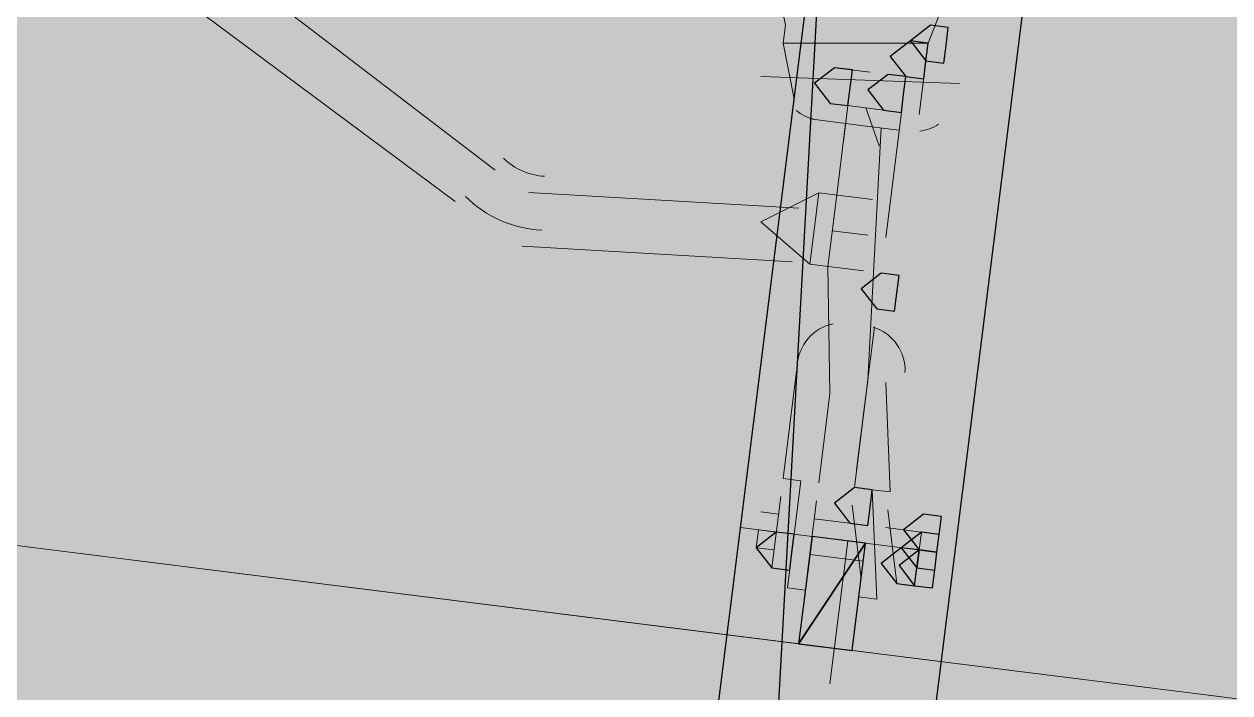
# Model space of a CAD drawing. Header units: metres. Extents: x -4 to 509425, y 7549 to 4732445.
# Drawn here: x 475990.191 to 475990.758, y 4719781.682 to 4719781.997 of the extents above; entities that cross this region are included whole.
import ezdxf

# ---------------------------------------------------------------- set-up
doc = ezdxf.new("R2010")
doc.units = ezdxf.units.M
doc.header["$LTSCALE"] = 0.01
doc.header["$MEASUREMENT"] = 0
doc.layers.get('0').update_dxf_attribs({"lineweight": 0})
doc.layers.add('_SUBESTACIÓN', color=1, linetype='Continuous')
doc.layers.add('SUBESTACION LA VID', color=253, linetype='Continuous')

# ---------------------------------------------------------------- blocks, each defined once
blk = doc.blocks.new('A$Cfff6051d')
at = {"layer": 'SUBESTACION LA VID', "transparency": 33554687}
h = blk.add_hatch(color=256, dxfattribs=at)
h.dxf.hatch_style = 2
h.paths.add_polyline_path([(475990.6249, 4719781.98661), (475990.62595, 4719781.99501), (475990.61755, 4719781.99607), (475990.6081, 4719781.98872), (475990.61545, 4719781.97927), (475990.62385, 4719781.97821)])
h = blk.add_hatch(color=256, dxfattribs=at)
h.dxf.hatch_style = 2
h.paths.add_polyline_path([(475990.61545, 4719781.97927), (475990.6165, 4719781.98767), (475990.6081, 4719781.98872), (475990.59865, 4719781.98137), (475990.60599, 4719781.97192), (475990.61439, 4719781.97087)])
h = blk.add_hatch(color=256, dxfattribs=at)
h.dxf.hatch_style = 2
h.paths.add_polyline_path([(475990.57974, 4719781.96668), (475990.58079, 4719781.97508), (475990.57239, 4719781.97613), (475990.56294, 4719781.96879), (475990.57029, 4719781.95933), (475990.57869, 4719781.95828)])
h = blk.add_hatch(color=256, dxfattribs=at)
h.dxf.hatch_style = 2
h.paths.add_polyline_path([(475990.57974, 4719781.96668), (475990.58079, 4719781.97508), (475990.57239, 4719781.97613), (475990.56294, 4719781.96879), (475990.57029, 4719781.95933), (475990.57869, 4719781.95828)])
h = blk.add_hatch(color=256, dxfattribs=at)
h.dxf.hatch_style = 2
h.paths.add_polyline_path([(475990.60494, 4719781.96352), (475990.60599, 4719781.97192), (475990.59759, 4719781.97297), (475990.58814, 4719781.96563), (475990.59549, 4719781.95617), (475990.60389, 4719781.95512)])
h = blk.add_hatch(color=256, dxfattribs=at)
h.dxf.hatch_style = 2
h.paths.add_polyline_path([(475990.60494, 4719781.96352), (475990.60599, 4719781.97192), (475990.59759, 4719781.97297), (475990.58814, 4719781.96563), (475990.59549, 4719781.95617), (475990.60389, 4719781.95512)])
h = blk.add_hatch(color=256, dxfattribs=at)
h.dxf.hatch_style = 2
h.paths.add_polyline_path([(475990.60175, 4719781.87006), (475990.60281, 4719781.87846), (475990.59441, 4719781.87951), (475990.58495, 4719781.87216), (475990.5923, 4719781.86271), (475990.6007, 4719781.86166)])
h = blk.add_hatch(color=256, dxfattribs=at)
h.dxf.hatch_style = 2
h.paths.add_polyline_path([(475990.58912, 4719781.76926), (475990.59017, 4719781.77766), (475990.58177, 4719781.77871), (475990.57232, 4719781.77136), (475990.57966, 4719781.76191), (475990.58806, 4719781.76086)])
h = blk.add_hatch(color=256, dxfattribs=at)
h.dxf.hatch_style = 2
h.paths.add_polyline_path([(475990.62167, 4719781.75665), (475990.62272, 4719781.76505), (475990.61432, 4719781.7661), (475990.60487, 4719781.75875), (475990.61221, 4719781.7493), (475990.62061, 4719781.74825)])
h = blk.add_hatch(color=256, dxfattribs=at)
h.dxf.hatch_style = 2
h.paths.add_polyline_path([(475990.62167, 4719781.75665), (475990.62272, 4719781.76505), (475990.61432, 4719781.7661), (475990.60487, 4719781.75875), (475990.61221, 4719781.7493), (475990.62061, 4719781.74825)])
h = blk.add_hatch(color=256, dxfattribs=at)
h.dxf.hatch_style = 2
h.paths.add_polyline_path([(475990.62167, 4719781.75665), (475990.62272, 4719781.76505), (475990.61432, 4719781.7661), (475990.60487, 4719781.75875), (475990.61221, 4719781.7493), (475990.62061, 4719781.74825)])
h = blk.add_hatch(color=256, dxfattribs=at)
h.dxf.hatch_style = 2
h.paths.add_polyline_path([(475990.62167, 4719781.75665), (475990.62272, 4719781.76505), (475990.61432, 4719781.7661), (475990.60487, 4719781.75875), (475990.61221, 4719781.7493), (475990.62061, 4719781.74825)])
h = blk.add_hatch(color=256, dxfattribs=at)
h.dxf.hatch_style = 2
h.paths.add_polyline_path([(475990.55236, 4719781.74827), (475990.55341, 4719781.75667), (475990.54501, 4719781.75772), (475990.53556, 4719781.75038), (475990.5429, 4719781.74092), (475990.5513, 4719781.73987)])
h = blk.add_hatch(color=256, dxfattribs=at)
h.dxf.hatch_style = 2
h.paths.add_polyline_path([(475990.62061, 4719781.74825), (475990.62167, 4719781.75665), (475990.61327, 4719781.7577), (475990.60381, 4719781.75035), (475990.61116, 4719781.7409), (475990.61956, 4719781.73985)])
h = blk.add_hatch(color=256, dxfattribs=at)
h.dxf.hatch_style = 2
h.paths.add_polyline_path([(475990.61116, 4719781.7409), (475990.61221, 4719781.7493), (475990.60381, 4719781.75035), (475990.59436, 4719781.743), (475990.60171, 4719781.73355), (475990.61011, 4719781.7325)])
h = blk.add_hatch(color=256, dxfattribs=at)
h.dxf.hatch_style = 2
h.paths.add_polyline_path([(475990.61956, 4719781.73985), (475990.62061, 4719781.74825), (475990.61221, 4719781.7493), (475990.60276, 4719781.74195), (475990.61011, 4719781.7325), (475990.61851, 4719781.73145)])
at = {"layer": 'SUBESTACION LA VID', "lineweight": 15}
for p, q in [((475993.10919, 4719781.38505), (475980.09707, 4719783.01637)), ((475990.56823, 4719782.07904), (475990.38709, 4719780.63418)), ((475990.2259, 4719782.07076), (475990.41276, 4719781.92788)), ((475990.66903, 4719782.0664), (475990.48789, 4719780.62154)), ((475990.21434, 4719782.04662), (475990.39385, 4719781.91319)), ((475990.5493, 4719781.99609), (475990.54824, 4719781.98769)), ((475990.6165, 4719781.98767), (475990.54824, 4719781.98769)), ((475990.54824, 4719781.98769), (475990.55348, 4719781.96144)), ((475990.6165, 4719781.98767), (475990.61229, 4719781.95407)), ((475990.63119, 4719781.96876), (475990.53774, 4719781.97194)), ((475990.63119, 4719781.96876), (475990.53774, 4719781.97194)), ((475990.58919, 4719781.97403), (475990.57239, 4719781.97613)), ((475990.58919, 4719781.97403), (475990.57239, 4719781.97613)), ((475990.57134, 4719781.96773), (475990.57134, 4719781.96773)), ((475990.57134, 4719781.96773), (475990.57134, 4719781.96773)), ((475990.58814, 4719781.96563), (475990.58814, 4719781.96563)), ((475990.58814, 4719781.96563), (475990.58814, 4719781.96563)), ((475990.56188, 4719781.96039), (475990.56188, 4719781.96039)), ((475990.57658, 4719781.94148), (475990.57869, 4719781.95828)), ((475990.59549, 4719781.95617), (475990.57869, 4719781.95828)), ((475990.59549, 4719781.95617), (475990.57869, 4719781.95828)), ((475990.59338, 4719781.93937), (475990.58709, 4719781.95723)), ((475990.60389, 4719781.95512), (475990.59651, 4719781.89631)), ((475990.56083, 4719781.95199), (475990.58603, 4719781.94883)), ((475990.57342, 4719781.91627), (475990.57763, 4719781.94988)), ((475990.58603, 4719781.94883), (475990.58603, 4719781.94883)), ((475990.60283, 4719781.94672), (475990.58603, 4719781.94883)), ((475990.58809, 4719781.82911), (475990.59443, 4719781.94777)), ((475990.55556, 4719781.90998), (475990.42851, 4719781.91737)), ((475990.56921, 4719781.88267), (475990.57342, 4719781.91627)), ((475990.58811, 4719781.89736), (475990.57131, 4719781.89947)), ((475990.55241, 4719781.88478), (475990.42535, 4719781.89217)), ((475990.57024, 4719781.82282), (475990.56921, 4719781.88267)), ((475990.59125, 4719781.85431), (475990.58282, 4719781.78711)), ((475990.54817, 4719781.78292), (475990.55449, 4719781.83332)), ((475990.57969, 4719781.83016), (475990.57969, 4719781.83016)), ((475990.58809, 4719781.82911), (475990.58177, 4719781.77871)), ((475990.59857, 4719781.7766), (475990.59649, 4719781.82806)), ((475990.57024, 4719781.82282), (475990.56497, 4719781.78082)), ((475990.55657, 4719781.78187), (475990.54817, 4719781.78292)), ((475990.55025, 4719781.73147), (475990.55657, 4719781.78187)), ((475990.55657, 4719781.78187), (475990.55657, 4719781.78187)), ((475990.5429, 4719781.74092), (475990.54712, 4719781.77452)), ((475990.55552, 4719781.77347), (475990.55552, 4719781.77347)), ((475990.5597, 4719781.73882), (475990.56392, 4719781.77242)), ((475990.59017, 4719781.77766), (475990.59857, 4719781.7766)), ((475990.59017, 4719781.77766), (475990.59017, 4719781.77766)), ((475990.59225, 4719781.7262), (475990.59017, 4719781.77766)), ((475990.54606, 4719781.76612), (475990.53766, 4719781.76718)), ((475990.5849, 4719781.73566), (475990.58072, 4719781.77031)), ((475990.58912, 4719781.76926), (475990.58912, 4719781.76926)), ((475990.60171, 4719781.73355), (475990.59752, 4719781.7682)), ((475990.59752, 4719781.7682), (475990.59752, 4719781.7682)), ((475990.57966, 4719781.76191), (475990.56286, 4719781.76402)), ((475990.62061, 4719781.74825), (475990.52821, 4719781.75983)), ((475990.53556, 4719781.75038), (475990.53661, 4719781.75878)), ((475990.53661, 4719781.75878), (475990.54501, 4719781.75772)), ((475990.54501, 4719781.75772), (475990.54501, 4719781.75772)), ((475990.61327, 4719781.7577), (475990.59647, 4719781.7598)), ((475990.60487, 4719781.75875), (475990.59647, 4719781.7598)), ((475990.61327, 4719781.7577), (475990.59647, 4719781.7598)), ((475990.60487, 4719781.75875), (475990.60487, 4719781.75875)), ((475990.61221, 4719781.7493), (475990.61327, 4719781.7577)), ((475990.53556, 4719781.75038), (475990.54396, 4719781.74932)), ((475990.57861, 4719781.75351), (475990.57018, 4719781.6863)), ((475990.61221, 4719781.7493), (475990.60381, 4719781.75035)), ((475990.60381, 4719781.75035), (475990.60381, 4719781.75035)), ((475990.54396, 4719781.74932), (475990.54396, 4719781.74932)), ((475990.56076, 4719781.74722), (475990.58596, 4719781.74406)), ((475990.61116, 4719781.7409), (475990.61221, 4719781.7493)), ((475990.5513, 4719781.73987), (475990.5513, 4719781.73987)), ((475990.5597, 4719781.73882), (475990.5597, 4719781.73882)), ((475990.5849, 4719781.73566), (475990.5849, 4719781.73566)), ((475990.59331, 4719781.7346), (475990.59331, 4719781.7346)), ((475990.55865, 4719781.73042), (475990.55025, 4719781.73147)), ((475990.58385, 4719781.72726), (475990.59225, 4719781.7262))]:
    blk.add_line(p, q, dxfattribs=at)
at = {"layer": 'SUBESTACION LA VID', "lineweight": 0}
for p, q in [((475986.59053, 4719782.20229), (475990.55549, 4719781.70521)), ((475990.58069, 4719781.70205), (475986.59053, 4719782.20229))]:
    blk.add_line(p, q, dxfattribs=at)
at = {"layer": 'SUBESTACION LA VID', "lineweight": 15}
for points in [[(475992.95799, 4719781.40401), (475990.58069, 4719781.70205), (475990.58701, 4719781.75246), (475990.56181, 4719781.75562), (475990.55549, 4719781.70521), (475986.60733, 4719782.20019), (475986.61365, 4719782.2506), (475986.59685, 4719782.2527), (475986.59053, 4719782.20229), (475982.64238, 4719782.69727), (475982.64869, 4719782.74768), (475982.62349, 4719782.75084), (475982.61718, 4719782.70043), (475980.23988, 4719782.99847)], [(475990.56823, 4719782.07904), (475990.66903, 4719782.0664), (475990.48789, 4719780.62154), (475990.38709, 4719780.63418), (475990.56823, 4719782.07904)], [(475990.55562, 4719782.04649), (475990.54722, 4719782.04754), (475990.54616, 4719782.03914), (475990.54406, 4719782.02234), (475990.5493, 4719781.99609)], [(475990.62387, 4719782.04647), (475990.63227, 4719782.04541), (475990.63122, 4719782.03701), (475990.62911, 4719782.02021), (475990.6165, 4719781.98767)], [(475990.56502, 4719781.91732), (475990.53771, 4719781.90368), (475990.56081, 4719781.88372), (475990.58601, 4719781.88056)], [(475990.56081, 4719781.88372), (475990.56502, 4719781.91732), (475990.59022, 4719781.91416)], [(475990.55549, 4719781.70521), (475990.56181, 4719781.75562), (475990.58701, 4719781.75246), (475990.58069, 4719781.70205)], [(475990.61116, 4719781.7409), (475990.61221, 4719781.7493), (475990.61327, 4719781.7577)]]:
    blk.add_lwpolyline(points, dxfattribs=at)
at = {"layer": 'SUBESTACION LA VID', "lineweight": 0}
blk.add_lwpolyline([(475980.23988, 4719782.99847), (475990.58069, 4719781.70205), (475982.61718, 4719782.70043)], dxfattribs=at)
at = {"layer": 'SUBESTACION LA VID'}
for points in [[(475990.6249, 4719781.98661), (475990.62595, 4719781.99501), (475990.61755, 4719781.99607), (475990.6081, 4719781.98872), (475990.61545, 4719781.97927), (475990.62385, 4719781.97821)], [(475990.61545, 4719781.97927), (475990.6165, 4719781.98767), (475990.6081, 4719781.98872), (475990.59865, 4719781.98137), (475990.60599, 4719781.97192), (475990.61439, 4719781.97087)], [(475990.57974, 4719781.96668), (475990.58079, 4719781.97508), (475990.57239, 4719781.97613), (475990.56294, 4719781.96879), (475990.57029, 4719781.95933), (475990.57869, 4719781.95828)], [(475990.57974, 4719781.96668), (475990.58079, 4719781.97508), (475990.57239, 4719781.97613), (475990.56294, 4719781.96879), (475990.57029, 4719781.95933), (475990.57869, 4719781.95828)], [(475990.60494, 4719781.96352), (475990.60599, 4719781.97192), (475990.59759, 4719781.97297), (475990.58814, 4719781.96563), (475990.59549, 4719781.95617), (475990.60389, 4719781.95512)], [(475990.60494, 4719781.96352), (475990.60599, 4719781.97192), (475990.59759, 4719781.97297), (475990.58814, 4719781.96563), (475990.59549, 4719781.95617), (475990.60389, 4719781.95512)], [(475990.60175, 4719781.87006), (475990.60281, 4719781.87846), (475990.59441, 4719781.87951), (475990.58495, 4719781.87216), (475990.5923, 4719781.86271), (475990.6007, 4719781.86166)], [(475990.58912, 4719781.76926), (475990.59017, 4719781.77766), (475990.58177, 4719781.77871), (475990.57232, 4719781.77136), (475990.57966, 4719781.76191), (475990.58806, 4719781.76086)], [(475990.62167, 4719781.75665), (475990.62272, 4719781.76505), (475990.61432, 4719781.7661), (475990.60487, 4719781.75875), (475990.61221, 4719781.7493), (475990.62061, 4719781.74825)], [(475990.62167, 4719781.75665), (475990.62272, 4719781.76505), (475990.61432, 4719781.7661), (475990.60487, 4719781.75875), (475990.61221, 4719781.7493), (475990.62061, 4719781.74825)], [(475990.62167, 4719781.75665), (475990.62272, 4719781.76505), (475990.61432, 4719781.7661), (475990.60487, 4719781.75875), (475990.61221, 4719781.7493), (475990.62061, 4719781.74825)], [(475990.62167, 4719781.75665), (475990.62272, 4719781.76505), (475990.61432, 4719781.7661), (475990.60487, 4719781.75875), (475990.61221, 4719781.7493), (475990.62061, 4719781.74825)], [(475990.55236, 4719781.74827), (475990.55341, 4719781.75667), (475990.54501, 4719781.75772), (475990.53556, 4719781.75038), (475990.5429, 4719781.74092), (475990.5513, 4719781.73987)], [(475990.55549, 4719781.70521), (475990.58701, 4719781.75246), (475990.56181, 4719781.75562)], [(475990.62061, 4719781.74825), (475990.62167, 4719781.75665), (475990.61327, 4719781.7577), (475990.60381, 4719781.75035), (475990.61116, 4719781.7409), (475990.61956, 4719781.73985)], [(475990.58069, 4719781.70205), (475990.58701, 4719781.75246), (475990.55549, 4719781.70521)], [(475990.61116, 4719781.7409), (475990.61221, 4719781.7493), (475990.60381, 4719781.75035), (475990.59436, 4719781.743), (475990.60171, 4719781.73355), (475990.61011, 4719781.7325)], [(475990.61956, 4719781.73985), (475990.62061, 4719781.74825), (475990.61221, 4719781.7493), (475990.60276, 4719781.74195), (475990.61011, 4719781.7325), (475990.61851, 4719781.73145)]]:
    blk.add_lwpolyline(points, close=True, dxfattribs=at)
at = {"layer": 'SUBESTACION LA VID', "lineweight": 0}
for points in [[(475990.6249, 4719781.98661), (475990.62595, 4719781.99501), (475990.61755, 4719781.99607), (475990.6081, 4719781.98872), (475990.61545, 4719781.97927), (475990.62385, 4719781.97821)], [(475990.61545, 4719781.97927), (475990.6165, 4719781.98767), (475990.6081, 4719781.98872), (475990.59865, 4719781.98137), (475990.60599, 4719781.97192), (475990.61439, 4719781.97087)], [(475990.57974, 4719781.96668), (475990.58079, 4719781.97508), (475990.57239, 4719781.97613), (475990.56294, 4719781.96879), (475990.57029, 4719781.95933), (475990.57869, 4719781.95828)], [(475990.57974, 4719781.96668), (475990.58079, 4719781.97508), (475990.57239, 4719781.97613), (475990.56294, 4719781.96879), (475990.57029, 4719781.95933), (475990.57869, 4719781.95828)], [(475990.60494, 4719781.96352), (475990.60599, 4719781.97192), (475990.59759, 4719781.97297), (475990.58814, 4719781.96563), (475990.59549, 4719781.95617), (475990.60389, 4719781.95512)], [(475990.60494, 4719781.96352), (475990.60599, 4719781.97192), (475990.59759, 4719781.97297), (475990.58814, 4719781.96563), (475990.59549, 4719781.95617), (475990.60389, 4719781.95512)], [(475990.60175, 4719781.87006), (475990.60281, 4719781.87846), (475990.59441, 4719781.87951), (475990.58495, 4719781.87216), (475990.5923, 4719781.86271), (475990.6007, 4719781.86166)], [(475990.58912, 4719781.76926), (475990.59017, 4719781.77766), (475990.58177, 4719781.77871), (475990.57232, 4719781.77136), (475990.57966, 4719781.76191), (475990.58806, 4719781.76086)], [(475990.62167, 4719781.75665), (475990.62272, 4719781.76505), (475990.61432, 4719781.7661), (475990.60487, 4719781.75875), (475990.61221, 4719781.7493), (475990.62061, 4719781.74825)], [(475990.62167, 4719781.75665), (475990.62272, 4719781.76505), (475990.61432, 4719781.7661), (475990.60487, 4719781.75875), (475990.61221, 4719781.7493), (475990.62061, 4719781.74825)], [(475990.62167, 4719781.75665), (475990.62272, 4719781.76505), (475990.61432, 4719781.7661), (475990.60487, 4719781.75875), (475990.61221, 4719781.7493), (475990.62061, 4719781.74825)], [(475990.62167, 4719781.75665), (475990.62272, 4719781.76505), (475990.61432, 4719781.7661), (475990.60487, 4719781.75875), (475990.61221, 4719781.7493), (475990.62061, 4719781.74825)], [(475990.55236, 4719781.74827), (475990.55341, 4719781.75667), (475990.54501, 4719781.75772), (475990.53556, 4719781.75038), (475990.5429, 4719781.74092), (475990.5513, 4719781.73987)], [(475990.55549, 4719781.70521), (475990.58701, 4719781.75246), (475990.56181, 4719781.75562)], [(475990.62061, 4719781.74825), (475990.62167, 4719781.75665), (475990.61327, 4719781.7577), (475990.60381, 4719781.75035), (475990.61116, 4719781.7409), (475990.61956, 4719781.73985)], [(475990.58069, 4719781.70205), (475990.58701, 4719781.75246), (475990.55549, 4719781.70521)], [(475990.61116, 4719781.7409), (475990.61221, 4719781.7493), (475990.60381, 4719781.75035), (475990.59436, 4719781.743), (475990.60171, 4719781.73355), (475990.61011, 4719781.7325)], [(475990.61956, 4719781.73985), (475990.62061, 4719781.74825), (475990.61221, 4719781.7493), (475990.60276, 4719781.74195), (475990.61011, 4719781.7325), (475990.61851, 4719781.73145)]]:
    blk.add_lwpolyline(points, close=True, dxfattribs=at)
at = {"layer": 'SUBESTACION LA VID'}
for points, knots in [([(475990.38709, 4719780.63418), (475990.38709, 4719780.63418), (475990.48789, 4719780.62154), (475990.48789, 4719780.62154), (475990.48789, 4719780.62154), (475990.56823, 4719782.07904), (475990.56823, 4719782.07904), (475990.56823, 4719782.07904), (475990.38709, 4719780.63418), (475990.38709, 4719780.63418)], [0, 0, 0, 0, 1, 1, 1, 2, 2, 2, 3, 3, 3, 3]), ([(475990.48789, 4719780.62154), (475990.48789, 4719780.62154), (475990.56823, 4719782.07904), (475990.56823, 4719782.07904), (475990.56823, 4719782.07904), (475990.66903, 4719782.0664), (475990.66903, 4719782.0664), (475990.66903, 4719782.0664), (475990.48789, 4719780.62154), (475990.48789, 4719780.62154)], [0, 0, 0, 0, 1, 1, 1, 2, 2, 2, 3, 3, 3, 3]), ([(475990.61116, 4719781.7409), (475990.61116, 4719781.7409), (475990.61221, 4719781.7493), (475990.61221, 4719781.7493), (475990.61221, 4719781.7493), (475990.61116, 4719781.7409), (475990.61116, 4719781.7409)], [0, 0, 0, 0, 1, 1, 1, 2, 2, 2, 2]), ([(475990.61221, 4719781.7493), (475990.61221, 4719781.7493), (475990.61221, 4719781.7493), (475990.61221, 4719781.7493), (475990.61221, 4719781.7493), (475990.61116, 4719781.7409), (475990.61116, 4719781.7409), (475990.61116, 4719781.7409), (475990.61221, 4719781.7493), (475990.61221, 4719781.7493)], [0, 0, 0, 0, 1, 1, 1, 2, 2, 2, 3, 3, 3, 3])]:
    blk.add_open_spline(points, degree=3, knots=knots, dxfattribs=at)
at = {"layer": 'SUBESTACION LA VID', "lineweight": 0}
for points, knots in [([(475990.38709, 4719780.63418), (475990.38709, 4719780.63418), (475990.48789, 4719780.62154), (475990.48789, 4719780.62154), (475990.48789, 4719780.62154), (475990.56823, 4719782.07904), (475990.56823, 4719782.07904), (475990.56823, 4719782.07904), (475990.38709, 4719780.63418), (475990.38709, 4719780.63418)], [0, 0, 0, 0, 1, 1, 1, 2, 2, 2, 3, 3, 3, 3]), ([(475990.48789, 4719780.62154), (475990.48789, 4719780.62154), (475990.56823, 4719782.07904), (475990.56823, 4719782.07904), (475990.56823, 4719782.07904), (475990.66903, 4719782.0664), (475990.66903, 4719782.0664), (475990.66903, 4719782.0664), (475990.48789, 4719780.62154), (475990.48789, 4719780.62154)], [0, 0, 0, 0, 1, 1, 1, 2, 2, 2, 3, 3, 3, 3]), ([(475990.61116, 4719781.7409), (475990.61116, 4719781.7409), (475990.61221, 4719781.7493), (475990.61221, 4719781.7493), (475990.61221, 4719781.7493), (475990.61116, 4719781.7409), (475990.61116, 4719781.7409)], [0, 0, 0, 0, 1, 1, 1, 2, 2, 2, 2]), ([(475990.61221, 4719781.7493), (475990.61221, 4719781.7493), (475990.61221, 4719781.7493), (475990.61221, 4719781.7493), (475990.61221, 4719781.7493), (475990.61116, 4719781.7409), (475990.61116, 4719781.7409), (475990.61116, 4719781.7409), (475990.61221, 4719781.7493), (475990.61221, 4719781.7493)], [0, 0, 0, 0, 1, 1, 1, 2, 2, 2, 3, 3, 3, 3])]:
    blk.add_open_spline(points, degree=3, knots=knots, dxfattribs=at)
at = {"layer": 'SUBESTACION LA VID', "lineweight": 15}
for points in [[(475990.5543, 4719781.95604), (475990.55676, 4719781.95404), (475990.55964, 4719781.95261), (475990.56273, 4719781.95187)], [(475990.61253, 4719781.94622), (475990.61567, 4719781.94665), (475990.61868, 4719781.94778), (475990.62133, 4719781.94953)], [(475990.41661, 4719781.93359), (475990.42179, 4719781.92846), (475990.42869, 4719781.92542), (475990.43597, 4719781.92506)], [(475990.39874, 4719781.91553), (475990.40837, 4719781.906), (475990.42118, 4719781.90036), (475990.43471, 4719781.89969)], [(475990.57182, 4719781.85564), (475990.56233, 4719781.85372), (475990.55536, 4719781.84561), (475990.55488, 4719781.83595)], [(475990.60556, 4719781.83279), (475990.60604, 4719781.84246), (475990.5999, 4719781.85121), (475990.59065, 4719781.85406)]]:
    blk.add_open_spline(points, degree=3, dxfattribs=at)

msp = doc.modelspace()

# ---------------------------------------------------------------- hatches: boundary and pattern name
at = {"layer": '_SUBESTACIÓN', "transparency": 33554559}
h = msp.add_hatch(color=1, dxfattribs=at)
h.dxf.hatch_style = 1
h.paths.add_polyline_path([(475968.63988, 4719805.82503), (476089.93862, 4719790.61504), (476078.16862, 4719696.74002), (475956.86864, 4719711.95017)])

# ---------------------------------------------------------------- block references
at = {"linetype": 'Continuous'}
msp.add_blockref('A$Cfff6051d', (0, 0), dxfattribs=at)

doc.saveas('drawing.dxf')
